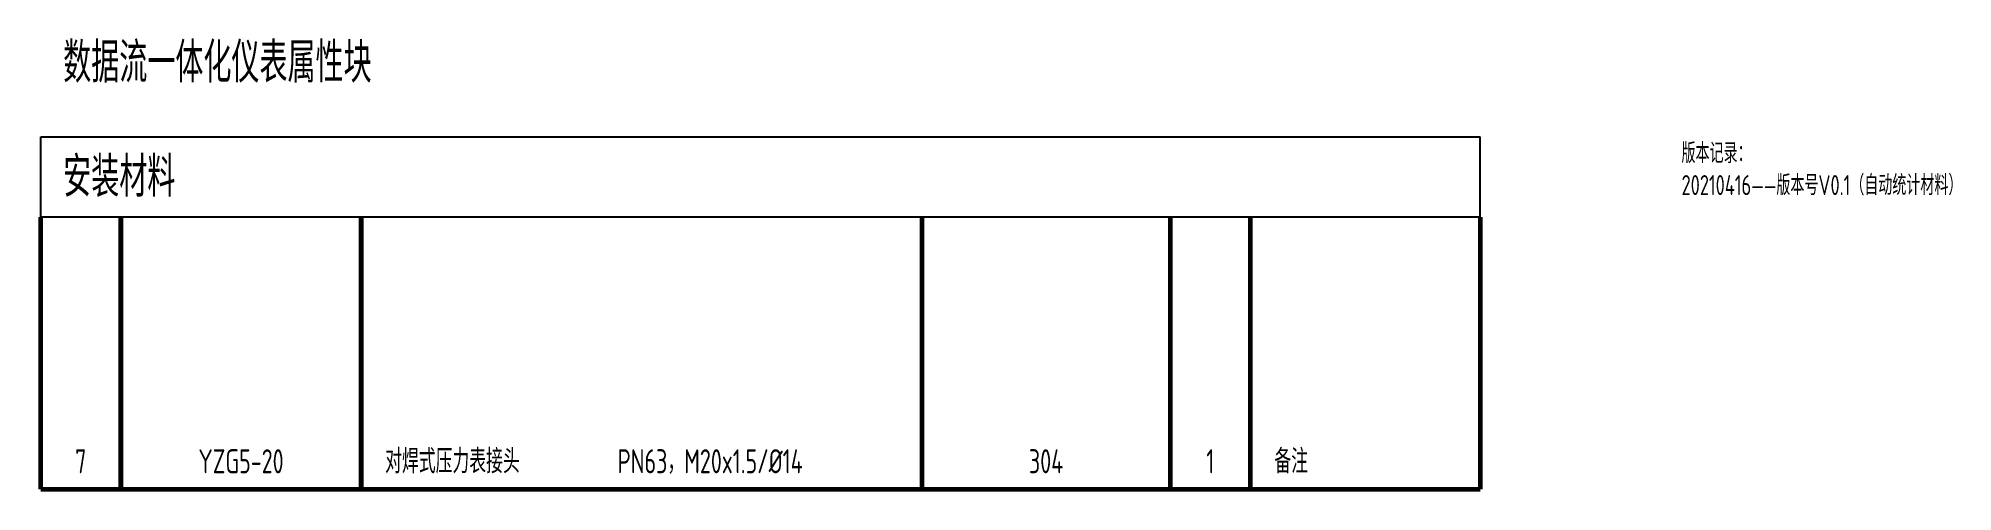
# Model space of a CAD drawing. Header units: millimetres. Extents: x 0 to 239, y -44 to 12.
import ezdxf
from ezdxf.enums import TextEntityAlignment as Align

# ---------------------------------------------------------------- set-up
doc = ezdxf.new("R2010")
doc.units = ezdxf.units.MM
doc.layers.add('0DataFlow-KsInstallMaterial', color=2, linetype='Continuous')
doc.layers.add('0DataFlow-Text', color=2, linetype='Continuous')
doc.styles.add('DataFlow', font='tssdeng.shx', dxfattribs={"width": 0.7, "bigfont": 'hztxt.shx'})

# ---------------------------------------------------------------- blocks, each defined once
blk = doc.blocks.new('KsInstallMaterial')
at = {"style": 'DataFlow', "width": 0.7}
for tag, p in [('SERIALID', (-5, 2)), ('STANDARDNUM', (15, 2)), ('MATERIAL', (115.5, 2)), ('NUM', (136, 2))]:
    blk.add_attdef(tag, text='', height=3, dxfattribs=at).set_placement(p, align=Align.CENTER)
for tag, p in [('MATERIALTYPE', (33, 2)), ('SPECIFICATION', (62, 2)), ('COMMENT', (144, 2))]:
    blk.add_attdef(tag, p, '', height=3, dxfattribs=at)
at = {"style": 'DataFlow', "width": 0.7, "flags": 1}
for tag, p in [('MULTIPLE', (136, -1)), ('KSTYPE', (136, -3)), ('OPTION', (136, -5))]:
    blk.add_attdef(tag, p, '', height=1.5, dxfattribs=at)

msp = doc.modelspace()

# ---------------------------------------------------------------- linework, layer by layer
for p, q in [((110, -44), (141, -44)), ((141, -44), (151, -44)), ((151, -44), (179.7, -44))]:
    msp.add_line(p, q)
at = {"const_width": 0.6}
for points in [[(0, -44), (0, -10)], [(10, -44), (10, -10)], [(40, -44), (40, -10)], [(110, -44), (110, -10)], [(141, -44), (141, -10)], [(151, -44), (151, -10)], [(179.7, -44), (179.7, -10)], [(179.7, -44), (0, -44)]]:
    msp.add_lwpolyline(points, dxfattribs=at)
at = {"layer": '0DataFlow-KsInstallMaterial'}
for p, q in [((0, 0), (179.7, 0)), ((0, -10), (0, 0)), ((179.7, -10), (179.7, 0)), ((0, -10), (179.7, -10))]:
    msp.add_line(p, q, dxfattribs=at)

# ---------------------------------------------------------------- block references
msp.add_blockref('KsInstallMaterial', (10, -44), dxfattribs=at).add_auto_attribs({'SERIALID': '7', 'STANDARDNUM': 'YZG5-20', 'MATERIALTYPE': '对焊式压力表接头', 'SPECIFICATION': 'PN63，M20x1.5/%%C14', 'MATERIAL': '304', 'NUM': '1', 'COMMENT': '备注'})

# ---------------------------------------------------------------- texts
at = {"layer": '0DataFlow-Text', "color": 3, "style": 'DataFlow', "width": 0.7}
for s, height, p in [('数据流一体化仪表属性块', 5, (2.81, 6.77)), ('版本记录：', 2.5, (204.82, -3.28)), ('20210416——版本号V0.1（自动统计材料）', 2.5, (204.82, -7.28))]:
    msp.add_text(s, height=height, dxfattribs=at).set_placement(p)
at = {"layer": '0DataFlow-Text', "style": 'DataFlow', "width": 0.7}
msp.add_text('安装材料', height=5, dxfattribs=at).set_placement((2.81, -7.49))

doc.saveas('drawing.dxf')
